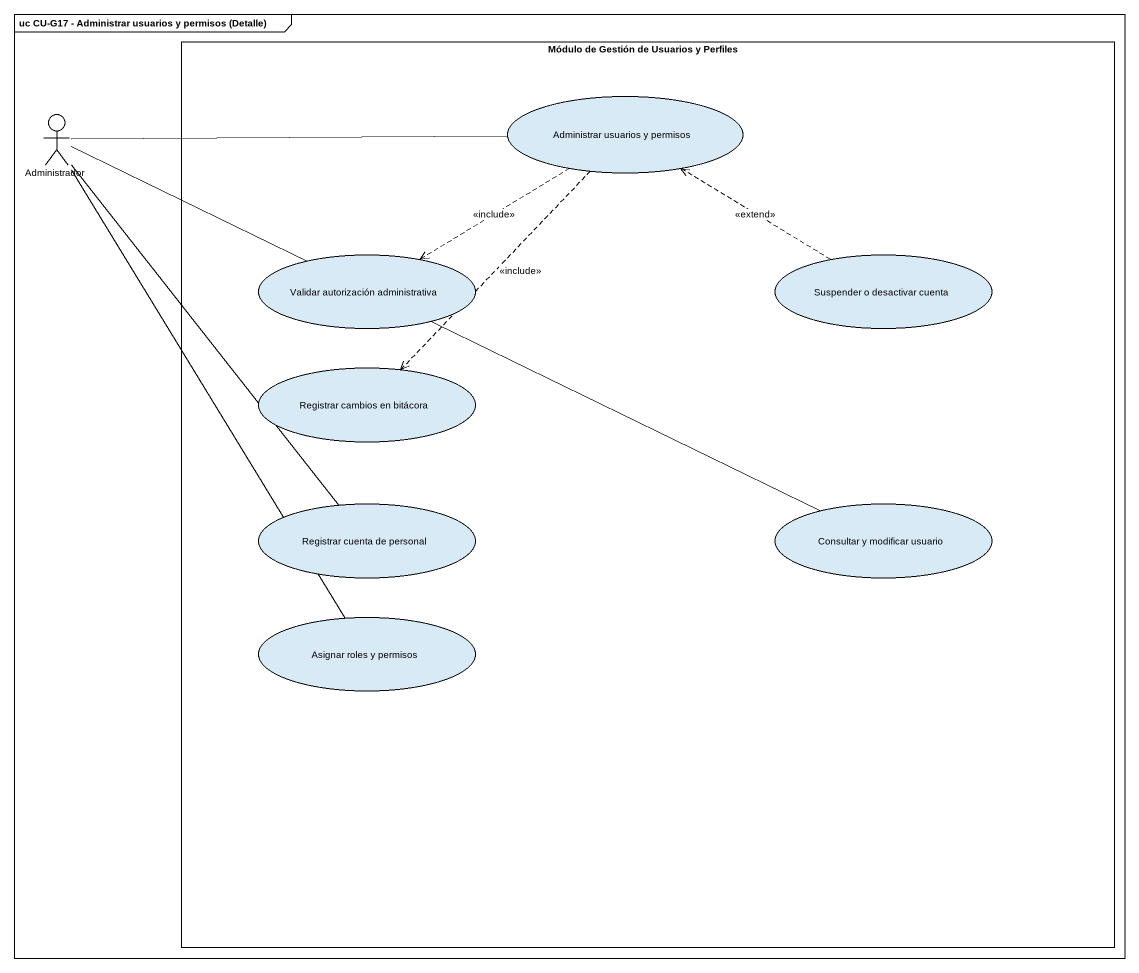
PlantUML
@startuml
mainframe uc CU-G17 - Administrar usuarios y permisos (Detalle)
rectangle "Módulo de Gestión de Usuarios y Perfiles" as Módulo_de_Gestión_de {
  usecase "Administrar usuarios y permisos" as Administrar_usuarios_y
  usecase "Validar autorización administrativa" as Validar_autorización
  usecase "Suspender o desactivar cuenta" as Suspender_o_desactivar
  usecase "Registrar cambios en bitácora" as Registrar_cambios_en
  usecase "Registrar cuenta de personal" as Registrar_cuenta_de_personal
  usecase "Consultar y modificar usuario" as Consultar_y_modificar
  usecase "Asignar roles y permisos" as Asignar_roles_y_permisos
}
actor Administrador
Administrar_usuarios_y ..> Validar_autorización : <<include>>
Administrar_usuarios_y ..> Registrar_cambios_en : <<include>>
Administrador -right- Administrar_usuarios_y
Administrador -- Registrar_cuenta_de_personal
Administrador -right- Consultar_y_modificar
Administrador -- Asignar_roles_y_permisos
Suspender_o_desactivar .up.> Administrar_usuarios_y : <<extend>>
@enduml
